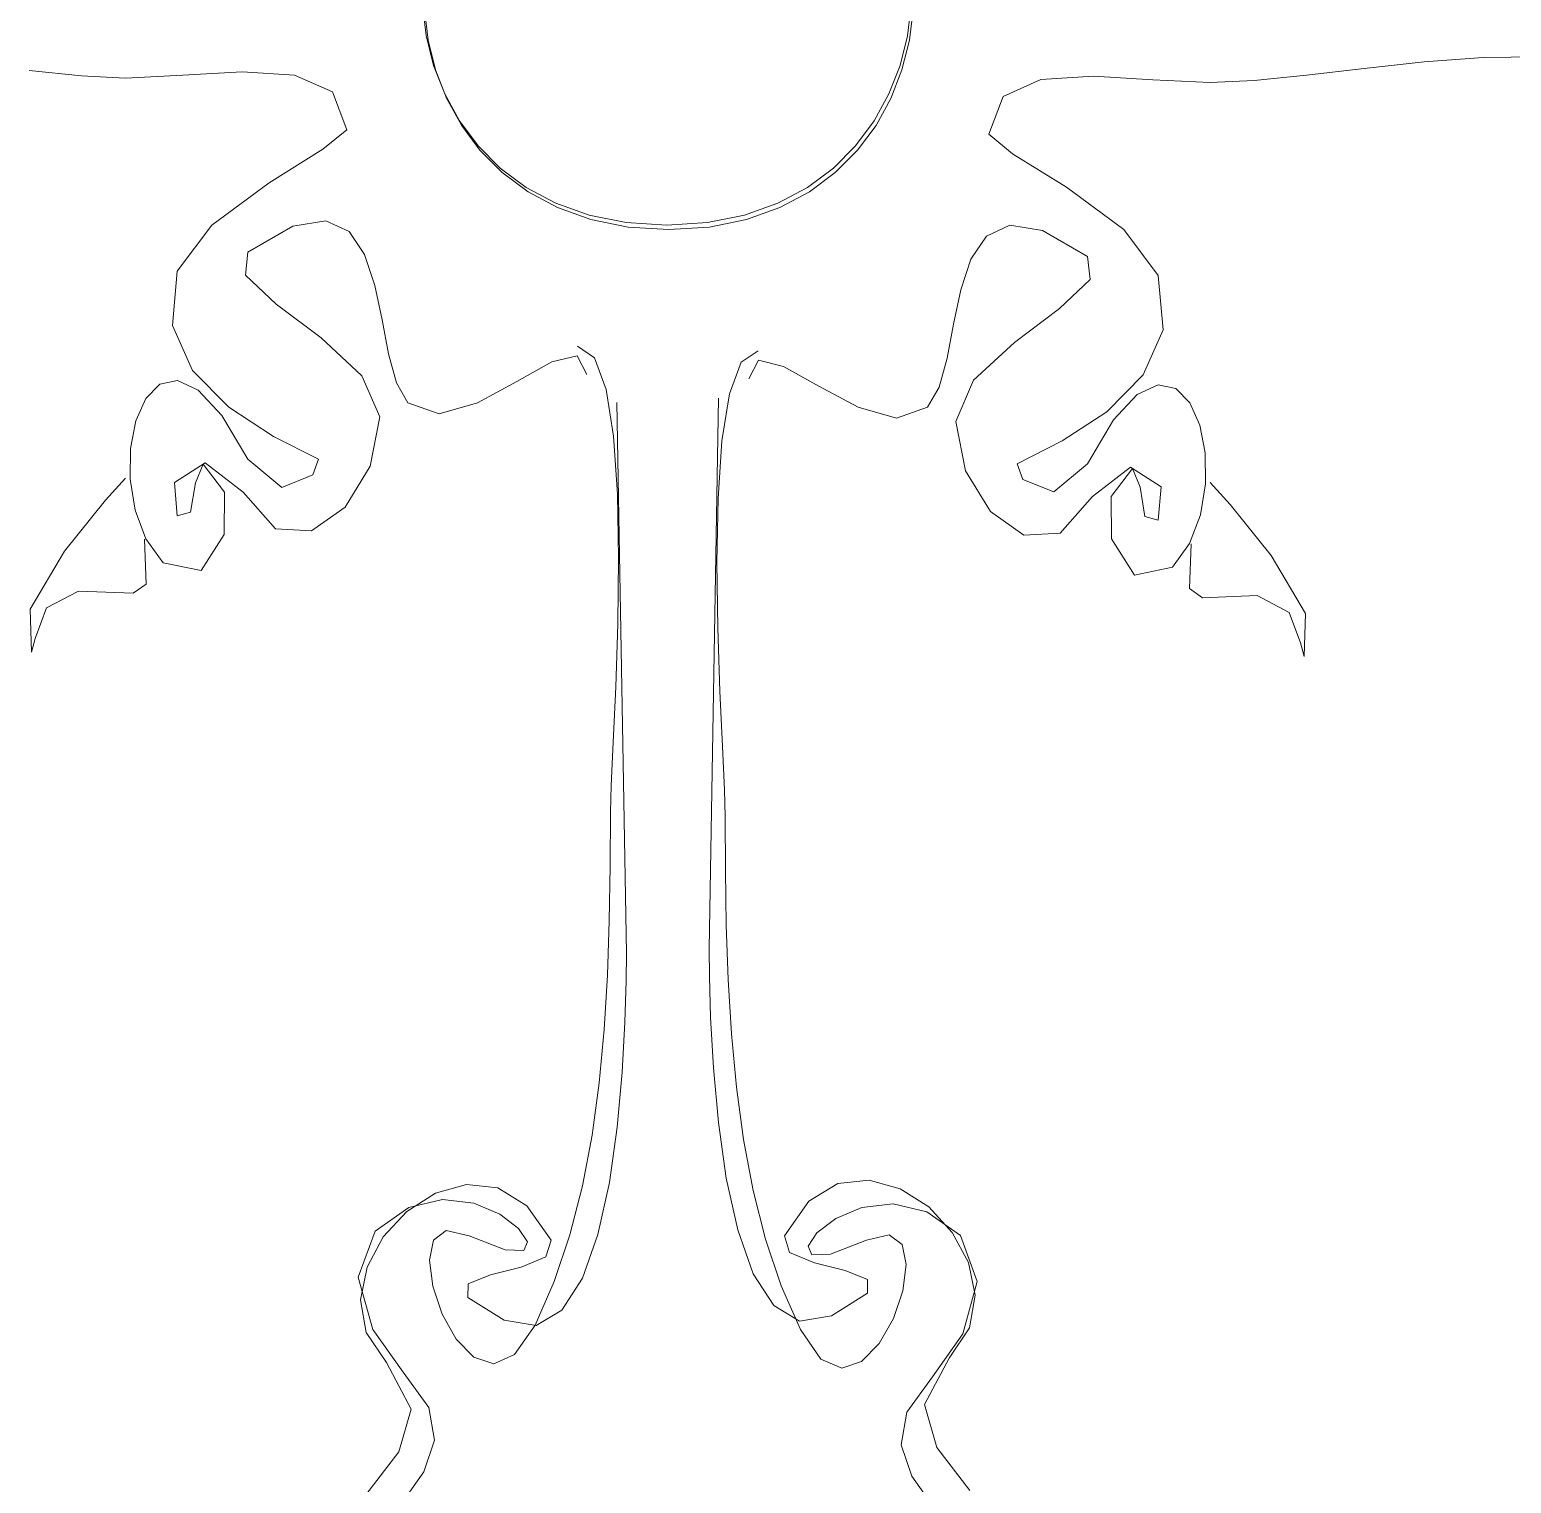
# Model space of a CAD drawing. Header units: centimetres. Extents: x 134057 to 145613, y 5028 to 39996.
# Drawn here: x 141053.73 to 141096.34, y 25192.79 to 25234.61 of the extents above; entities that cross this region are included whole.
import ezdxf

# ---------------------------------------------------------------- set-up
doc = ezdxf.new("R2010")
doc.units = ezdxf.units.CM
doc.layers.add('TEXT', color=3, linetype='Continuous', lineweight=20)

msp = doc.modelspace()

# ---------------------------------------------------------------- linework, layer by layer
at = {"layer": 'TEXT', "color": 2, "linetype": 'Continuous', "lineweight": 13}
for p, q in [((141065.137, 25234.436), (141065.031, 25235.311)), ((141065.137, 25234.436), (141065.031, 25235.311)), ((141065.192, 25234.309), (141065.086, 25235.184)), ((141065.192, 25234.309), (141065.086, 25235.184)), ((141079.082, 25235.31), (141078.976, 25234.434)), ((141079.082, 25235.31), (141078.976, 25234.434)), ((141079.137, 25235.182), (141079.031, 25234.307)), ((141079.137, 25235.182), (141079.031, 25234.307)), ((141065.35, 25233.581), (141065.137, 25234.436)), ((141065.35, 25233.581), (141065.137, 25234.436)), ((141078.976, 25234.434), (141078.763, 25233.579)), ((141078.976, 25234.434), (141078.763, 25233.579)), ((141065.405, 25233.453), (141065.192, 25234.309)), ((141065.405, 25233.453), (141065.192, 25234.309)), ((141079.031, 25234.307), (141078.818, 25233.452)), ((141079.031, 25234.307), (141078.818, 25233.452)), ((141065.669, 25232.759), (141065.35, 25233.581)), ((141065.669, 25232.759), (141065.35, 25233.581)), ((141078.763, 25233.579), (141078.444, 25232.758)), ((141078.763, 25233.579), (141078.444, 25232.758)), ((141092.114, 25233.494), (141090.454, 25233.301)), ((141092.114, 25233.494), (141090.454, 25233.301)), ((141093.838, 25233.679), (141092.114, 25233.494)), ((141093.838, 25233.679), (141092.114, 25233.494)), ((141095.536, 25233.808), (141093.838, 25233.679)), ((141095.536, 25233.808), (141093.838, 25233.679)), ((141097.121, 25233.83), (141095.536, 25233.808)), ((141097.121, 25233.83), (141095.536, 25233.808)), ((141053.715, 25233.428), (141055.223, 25233.276)), ((141053.715, 25233.428), (141055.223, 25233.276)), ((141055.223, 25233.276), (141056.49, 25233.215)), ((141055.223, 25233.276), (141056.49, 25233.215)), ((141056.49, 25233.215), (141058.139, 25233.294)), ((141056.49, 25233.215), (141058.139, 25233.294)), ((141058.139, 25233.294), (141059.84, 25233.392)), ((141058.139, 25233.294), (141059.84, 25233.392)), ((141059.84, 25233.392), (141061.353, 25233.302)), ((141059.84, 25233.392), (141061.353, 25233.302)), ((141061.353, 25233.302), (141062.437, 25232.816)), ((141061.353, 25233.302), (141062.437, 25232.816)), ((141065.724, 25232.632), (141065.405, 25233.453)), ((141065.724, 25232.632), (141065.405, 25233.453)), ((141078.818, 25233.452), (141078.499, 25232.63)), ((141078.818, 25233.452), (141078.499, 25232.63)), ((141082.815, 25233.175), (141081.731, 25232.689)), ((141082.815, 25233.175), (141081.731, 25232.689)), ((141084.328, 25233.265), (141082.815, 25233.175)), ((141084.328, 25233.265), (141082.815, 25233.175)), ((141086.03, 25233.166), (141084.328, 25233.265)), ((141086.03, 25233.166), (141084.328, 25233.265)), ((141087.679, 25233.087), (141086.03, 25233.166)), ((141087.679, 25233.087), (141086.03, 25233.166)), ((141088.946, 25233.149), (141087.679, 25233.087)), ((141088.946, 25233.149), (141087.679, 25233.087)), ((141090.454, 25233.301), (141088.946, 25233.149)), ((141090.454, 25233.301), (141088.946, 25233.149)), ((141062.437, 25232.816), (141062.852, 25231.726)), ((141062.437, 25232.816), (141062.852, 25231.726)), ((141066.095, 25231.984), (141065.669, 25232.759)), ((141066.095, 25231.984), (141065.669, 25232.759)), ((141066.15, 25231.856), (141065.724, 25232.632)), ((141066.15, 25231.856), (141065.724, 25232.632)), ((141078.444, 25232.758), (141078.018, 25231.982)), ((141078.444, 25232.758), (141078.018, 25231.982)), ((141078.499, 25232.63), (141078.073, 25231.855)), ((141078.499, 25232.63), (141078.073, 25231.855)), ((141081.731, 25232.689), (141081.317, 25231.598)), ((141081.731, 25232.689), (141081.317, 25231.598)), ((141066.627, 25231.269), (141066.095, 25231.984)), ((141066.627, 25231.269), (141066.095, 25231.984)), ((141066.682, 25231.141), (141066.15, 25231.856)), ((141066.682, 25231.141), (141066.15, 25231.856)), ((141078.018, 25231.982), (141077.486, 25231.267)), ((141078.018, 25231.982), (141077.486, 25231.267)), ((141078.073, 25231.855), (141077.541, 25231.14)), ((141078.073, 25231.855), (141077.541, 25231.14)), ((141062.852, 25231.726), (141062.167, 25231.167)), ((141062.852, 25231.726), (141062.167, 25231.167)), ((141081.317, 25231.598), (141082.002, 25231.04)), ((141081.317, 25231.598), (141082.002, 25231.04)), ((141062.167, 25231.167), (141060.618, 25230.203)), ((141062.167, 25231.167), (141060.618, 25230.203)), ((141067.266, 25230.627), (141066.627, 25231.269)), ((141067.266, 25230.627), (141066.627, 25231.269)), ((141067.321, 25230.499), (141066.682, 25231.141)), ((141067.321, 25230.499), (141066.682, 25231.141)), ((141077.486, 25231.267), (141076.847, 25230.626)), ((141077.486, 25231.267), (141076.847, 25230.626)), ((141077.541, 25231.14), (141076.902, 25230.498)), ((141077.541, 25231.14), (141076.902, 25230.498)), ((141082.002, 25231.04), (141083.55, 25230.075)), ((141082.002, 25231.04), (141083.55, 25230.075)), ((141068.011, 25230.071), (141067.266, 25230.627)), ((141068.011, 25230.071), (141067.266, 25230.627)), ((141068.066, 25229.944), (141067.321, 25230.499)), ((141068.066, 25229.944), (141067.321, 25230.499)), ((141076.847, 25230.626), (141076.102, 25230.07)), ((141076.847, 25230.626), (141076.102, 25230.07)), ((141076.902, 25230.498), (141076.157, 25229.943)), ((141076.902, 25230.498), (141076.157, 25229.943)), ((141060.618, 25230.203), (141058.969, 25228.985)), ((141060.618, 25230.203), (141058.969, 25228.985)), ((141068.862, 25229.616), (141068.011, 25230.071)), ((141068.862, 25229.616), (141068.011, 25230.071)), ((141076.102, 25230.07), (141075.25, 25229.615)), ((141076.102, 25230.07), (141075.25, 25229.615)), ((141083.55, 25230.075), (141085.2, 25228.857)), ((141083.55, 25230.075), (141085.2, 25228.857)), ((141068.917, 25229.488), (141068.066, 25229.944)), ((141068.917, 25229.488), (141068.066, 25229.944)), ((141076.157, 25229.943), (141075.305, 25229.488)), ((141076.157, 25229.943), (141075.305, 25229.488)), ((141069.82, 25229.274), (141068.862, 25229.616)), ((141069.82, 25229.274), (141068.862, 25229.616)), ((141069.875, 25229.146), (141068.917, 25229.488)), ((141069.875, 25229.146), (141068.917, 25229.488)), ((141070.885, 25229.058), (141069.82, 25229.274)), ((141070.885, 25229.058), (141069.82, 25229.274)), ((141074.292, 25229.273), (141073.228, 25229.058)), ((141074.292, 25229.273), (141073.228, 25229.058)), ((141075.25, 25229.615), (141074.292, 25229.273)), ((141075.25, 25229.615), (141074.292, 25229.273)), ((141075.305, 25229.488), (141074.347, 25229.146)), ((141075.305, 25229.488), (141074.347, 25229.146)), ((141058.969, 25228.985), (141057.979, 25227.665)), ((141058.969, 25228.985), (141057.979, 25227.665)), ((141060.009, 25228.206), (141061.303, 25228.953)), ((141060.009, 25228.206), (141061.303, 25228.953)), ((141061.303, 25228.953), (141062.251, 25229.11)), ((141061.303, 25228.953), (141062.251, 25229.11)), ((141062.251, 25229.11), (141062.917, 25228.798)), ((141062.251, 25229.11), (141062.917, 25228.798)), ((141062.917, 25228.798), (141063.366, 25228.138)), ((141062.917, 25228.798), (141063.366, 25228.138)), ((141070.94, 25228.931), (141069.875, 25229.146)), ((141070.94, 25228.931), (141069.875, 25229.146)), ((141072.055, 25228.983), (141070.885, 25229.058)), ((141072.055, 25228.983), (141070.885, 25229.058)), ((141072.11, 25228.855), (141070.94, 25228.931)), ((141072.11, 25228.855), (141070.94, 25228.931)), ((141072.057, 25228.983), (141072.055, 25228.983)), ((141072.057, 25228.983), (141072.055, 25228.983)), ((141073.228, 25229.058), (141072.057, 25228.983)), ((141073.228, 25229.058), (141072.057, 25228.983)), ((141072.112, 25228.855), (141072.11, 25228.855)), ((141072.112, 25228.855), (141072.11, 25228.855)), ((141073.283, 25228.93), (141072.112, 25228.855)), ((141073.283, 25228.93), (141072.112, 25228.855)), ((141074.347, 25229.146), (141073.283, 25228.93)), ((141074.347, 25229.146), (141073.283, 25228.93)), ((141081.917, 25228.983), (141081.251, 25228.67)), ((141081.917, 25228.983), (141081.251, 25228.67)), ((141082.865, 25228.826), (141081.917, 25228.983)), ((141082.865, 25228.826), (141081.917, 25228.983)), ((141084.159, 25228.079), (141082.865, 25228.826)), ((141084.159, 25228.079), (141082.865, 25228.826)), ((141085.2, 25228.857), (141086.19, 25227.537)), ((141085.2, 25228.857), (141086.19, 25227.537)), ((141081.251, 25228.67), (141080.803, 25228.01)), ((141081.251, 25228.67), (141080.803, 25228.01)), ((141059.936, 25227.545), (141060.009, 25228.206)), ((141059.936, 25227.545), (141060.009, 25228.206)), ((141063.366, 25228.138), (141063.662, 25227.252)), ((141063.366, 25228.138), (141063.662, 25227.252)), ((141080.803, 25228.01), (141080.507, 25227.124)), ((141080.803, 25228.01), (141080.507, 25227.124)), ((141084.233, 25227.417), (141084.159, 25228.079)), ((141084.233, 25227.417), (141084.159, 25228.079)), ((141057.979, 25227.665), (141057.842, 25226.101)), ((141057.979, 25227.665), (141057.842, 25226.101)), ((141060.817, 25226.714), (141059.936, 25227.545)), ((141060.817, 25226.714), (141059.936, 25227.545)), ((141086.19, 25227.537), (141086.326, 25225.973)), ((141086.19, 25227.537), (141086.326, 25225.973)), ((141063.662, 25227.252), (141063.87, 25226.261)), ((141063.662, 25227.252), (141063.87, 25226.261)), ((141080.507, 25227.124), (141080.299, 25226.133)), ((141080.507, 25227.124), (141080.299, 25226.133)), ((141083.351, 25226.586), (141084.233, 25227.417)), ((141083.351, 25226.586), (141084.233, 25227.417)), ((141062.114, 25225.74), (141060.817, 25226.714)), ((141062.114, 25225.74), (141060.817, 25226.714)), ((141063.87, 25226.261), (141064.054, 25225.287)), ((141063.87, 25226.261), (141064.054, 25225.287)), ((141082.054, 25225.613), (141083.351, 25226.586)), ((141082.054, 25225.613), (141083.351, 25226.586)), ((141057.842, 25226.101), (141058.414, 25224.804)), ((141057.842, 25226.101), (141058.414, 25224.804)), ((141080.299, 25226.133), (141080.114, 25225.159)), ((141080.299, 25226.133), (141080.114, 25225.159)), ((141086.326, 25225.973), (141085.754, 25224.676)), ((141086.326, 25225.973), (141085.754, 25224.676)), ((141063.288, 25224.65), (141062.114, 25225.74)), ((141063.288, 25224.65), (141062.114, 25225.74)), ((141069.972, 25225.167), (141069.485, 25225.499)), ((141069.972, 25225.167), (141069.485, 25225.499)), ((141080.88, 25224.522), (141082.054, 25225.613)), ((141080.88, 25224.522), (141082.054, 25225.613)), ((141064.054, 25225.287), (141064.28, 25224.451)), ((141064.054, 25225.287), (141064.28, 25224.451)), ((141067.742, 25224.484), (141068.753, 25225.048)), ((141067.742, 25224.484), (141068.753, 25225.048)), ((141068.753, 25225.048), (141069.478, 25225.228)), ((141068.753, 25225.048), (141069.478, 25225.228)), ((141069.478, 25225.228), (141069.756, 25224.687)), ((141069.478, 25225.228), (141069.756, 25224.687)), ((141070.311, 25224.261), (141069.972, 25225.167)), ((141070.311, 25224.261), (141069.972, 25225.167)), ((141073.857, 25224.134), (141074.197, 25225.04)), ((141073.857, 25224.134), (141074.197, 25225.04)), ((141074.197, 25225.04), (141074.684, 25225.371)), ((141074.197, 25225.04), (141074.684, 25225.371)), ((141074.691, 25225.101), (141074.413, 25224.559)), ((141074.691, 25225.101), (141074.413, 25224.559)), ((141075.416, 25224.92), (141074.691, 25225.101)), ((141075.416, 25224.92), (141074.691, 25225.101)), ((141080.114, 25225.159), (141079.888, 25224.323)), ((141080.114, 25225.159), (141079.888, 25224.323)), ((141058.414, 25224.804), (141059.46, 25223.747)), ((141058.414, 25224.804), (141059.46, 25223.747)), ((141063.799, 25223.468), (141063.288, 25224.65)), ((141063.799, 25223.468), (141063.288, 25224.65)), ((141076.427, 25224.356), (141075.416, 25224.92)), ((141076.427, 25224.356), (141075.416, 25224.92)), ((141085.754, 25224.676), (141084.708, 25223.619)), ((141085.754, 25224.676), (141084.708, 25223.619)), ((141057.474, 25224.413), (141057.071, 25224.002)), ((141057.474, 25224.413), (141057.071, 25224.002)), ((141057.983, 25224.518), (141057.474, 25224.413)), ((141057.983, 25224.518), (141057.474, 25224.413)), ((141058.583, 25224.242), (141057.983, 25224.518)), ((141058.583, 25224.242), (141057.983, 25224.518)), ((141059.263, 25223.511), (141058.583, 25224.242)), ((141059.263, 25223.511), (141058.583, 25224.242)), ((141064.28, 25224.451), (141064.612, 25223.874)), ((141064.28, 25224.451), (141064.612, 25223.874)), ((141066.607, 25223.874), (141067.742, 25224.484)), ((141066.607, 25223.874), (141067.742, 25224.484)), ((141070.525, 25222.911), (141070.311, 25224.261)), ((141070.525, 25222.911), (141070.311, 25224.261)), ((141073.643, 25222.784), (141073.857, 25224.134)), ((141073.643, 25222.784), (141073.857, 25224.134)), ((141077.561, 25223.747), (141076.427, 25224.356)), ((141077.561, 25223.747), (141076.427, 25224.356)), ((141079.888, 25224.323), (141079.557, 25223.747)), ((141079.888, 25224.323), (141079.557, 25223.747)), ((141080.369, 25223.341), (141080.88, 25224.522)), ((141080.369, 25223.341), (141080.88, 25224.522)), ((141084.906, 25223.384), (141085.585, 25224.115)), ((141084.906, 25223.384), (141085.585, 25224.115)), ((141085.585, 25224.115), (141086.186, 25224.391)), ((141085.585, 25224.115), (141086.186, 25224.391)), ((141086.186, 25224.391), (141086.694, 25224.286)), ((141086.186, 25224.391), (141086.694, 25224.286)), ((141086.694, 25224.286), (141087.097, 25223.875)), ((141086.694, 25224.286), (141087.097, 25223.875)), ((141057.071, 25224.002), (141056.785, 25223.359)), ((141057.071, 25224.002), (141056.785, 25223.359)), ((141059.46, 25223.747), (141060.747, 25222.904)), ((141059.46, 25223.747), (141060.747, 25222.904)), ((141064.612, 25223.874), (141065.51, 25223.559)), ((141064.612, 25223.874), (141065.51, 25223.559)), ((141065.51, 25223.559), (141066.607, 25223.874)), ((141065.51, 25223.559), (141066.607, 25223.874)), ((141070.623, 25223.882), (141070.893, 25208.045)), ((141070.623, 25223.882), (141070.893, 25208.045)), ((141073.546, 25224.01), (141073.275, 25208.172)), ((141073.546, 25224.01), (141073.275, 25208.172)), ((141078.659, 25223.431), (141077.561, 25223.747)), ((141078.659, 25223.431), (141077.561, 25223.747)), ((141079.557, 25223.747), (141078.659, 25223.431)), ((141079.557, 25223.747), (141078.659, 25223.431)), ((141087.097, 25223.875), (141087.383, 25223.232)), ((141087.097, 25223.875), (141087.383, 25223.232)), ((141056.785, 25223.359), (141056.63, 25222.559)), ((141056.785, 25223.359), (141056.63, 25222.559)), ((141060.009, 25222.25), (141059.263, 25223.511)), ((141060.009, 25222.25), (141059.263, 25223.511)), ((141063.521, 25222.048), (141063.799, 25223.468)), ((141063.521, 25222.048), (141063.799, 25223.468)), ((141080.647, 25221.92), (141080.369, 25223.341)), ((141080.647, 25221.92), (141080.369, 25223.341)), ((141084.708, 25223.619), (141083.422, 25222.777)), ((141084.708, 25223.619), (141083.422, 25222.777)), ((141084.159, 25222.123), (141084.906, 25223.384)), ((141084.159, 25222.123), (141084.906, 25223.384)), ((141060.747, 25222.904), (141062.04, 25222.25)), ((141060.747, 25222.904), (141062.04, 25222.25)), ((141070.637, 25221.249), (141070.525, 25222.911)), ((141070.637, 25221.249), (141070.525, 25222.911)), ((141087.383, 25223.232), (141087.538, 25222.432)), ((141087.383, 25223.232), (141087.538, 25222.432)), ((141056.63, 25222.559), (141056.619, 25221.676)), ((141056.63, 25222.559), (141056.619, 25221.676)), ((141073.531, 25221.122), (141073.643, 25222.784)), ((141073.531, 25221.122), (141073.643, 25222.784)), ((141083.422, 25222.777), (141082.129, 25222.123)), ((141083.422, 25222.777), (141082.129, 25222.123)), ((141087.538, 25222.432), (141087.55, 25221.548)), ((141087.538, 25222.432), (141087.55, 25221.548)), ((141057.898, 25221.583), (141058.781, 25222.15)), ((141057.898, 25221.583), (141058.781, 25222.15)), ((141058.721, 25222.11), (141058.503, 25221.573)), ((141058.721, 25222.11), (141058.503, 25221.573)), ((141059.332, 25221.303), (141058.721, 25222.11)), ((141059.332, 25221.303), (141058.721, 25222.11)), ((141058.781, 25222.15), (141059.874, 25221.303)), ((141058.781, 25222.15), (141059.874, 25221.303)), ((141060.987, 25221.438), (141060.009, 25222.25)), ((141060.987, 25221.438), (141060.009, 25222.25)), ((141062.04, 25222.25), (141061.874, 25221.799)), ((141062.04, 25222.25), (141061.874, 25221.799)), ((141062.807, 25220.874), (141063.521, 25222.048)), ((141062.807, 25220.874), (141063.521, 25222.048)), ((141082.129, 25222.123), (141082.294, 25221.671)), ((141082.129, 25222.123), (141082.294, 25221.671)), ((141083.182, 25221.31), (141084.159, 25222.123)), ((141083.182, 25221.31), (141084.159, 25222.123)), ((141085.388, 25222.022), (141084.295, 25221.175)), ((141085.388, 25222.022), (141084.295, 25221.175)), ((141084.836, 25221.175), (141085.447, 25221.983)), ((141084.836, 25221.175), (141085.447, 25221.983)), ((141086.27, 25221.456), (141085.388, 25222.022)), ((141086.27, 25221.456), (141085.388, 25222.022)), ((141085.447, 25221.983), (141085.665, 25221.446)), ((141085.447, 25221.983), (141085.665, 25221.446)), ((141056.49, 25221.709), (141055.914, 25221.078)), ((141056.49, 25221.709), (141055.914, 25221.078)), ((141056.619, 25221.676), (141056.763, 25220.784)), ((141056.619, 25221.676), (141056.763, 25220.784)), ((141057.979, 25220.626), (141057.898, 25221.583)), ((141057.979, 25220.626), (141057.898, 25221.583)), ((141058.503, 25221.573), (141058.362, 25220.731)), ((141058.503, 25221.573), (141058.362, 25220.731)), ((141061.874, 25221.799), (141060.987, 25221.438)), ((141061.874, 25221.799), (141060.987, 25221.438)), ((141081.361, 25220.746), (141080.647, 25221.92)), ((141081.361, 25220.746), (141080.647, 25221.92)), ((141082.294, 25221.671), (141083.182, 25221.31)), ((141082.294, 25221.671), (141083.182, 25221.31)), ((141087.55, 25221.548), (141087.405, 25220.656)), ((141087.55, 25221.548), (141087.405, 25220.656)), ((141087.679, 25221.581), (141088.254, 25220.951)), ((141087.679, 25221.581), (141088.254, 25220.951)), ((141059.327, 25220.084), (141059.332, 25221.303)), ((141059.327, 25220.084), (141059.332, 25221.303)), ((141059.874, 25221.303), (141060.802, 25220.254)), ((141059.874, 25221.303), (141060.802, 25220.254)), ((141070.669, 25219.407), (141070.637, 25221.249)), ((141070.669, 25219.407), (141070.637, 25221.249)), ((141073.499, 25219.28), (141073.531, 25221.122)), ((141073.499, 25219.28), (141073.531, 25221.122)), ((141084.295, 25221.175), (141083.367, 25220.127)), ((141084.295, 25221.175), (141083.367, 25220.127)), ((141084.841, 25219.957), (141084.836, 25221.175)), ((141084.841, 25219.957), (141084.836, 25221.175)), ((141085.665, 25221.446), (141085.807, 25220.604)), ((141085.665, 25221.446), (141085.807, 25220.604)), ((141086.19, 25220.498), (141086.27, 25221.456)), ((141086.19, 25220.498), (141086.27, 25221.456)), ((141055.914, 25221.078), (141054.73, 25219.61)), ((141055.914, 25221.078), (141054.73, 25219.61)), ((141056.763, 25220.784), (141057.077, 25219.958)), ((141056.763, 25220.784), (141057.077, 25219.958)), ((141058.362, 25220.731), (141057.979, 25220.626)), ((141058.362, 25220.731), (141057.979, 25220.626)), ((141061.84, 25220.194), (141062.807, 25220.874)), ((141061.84, 25220.194), (141062.807, 25220.874)), ((141082.328, 25220.066), (141081.361, 25220.746)), ((141082.328, 25220.066), (141081.361, 25220.746)), ((141088.254, 25220.951), (141089.439, 25219.483)), ((141088.254, 25220.951), (141089.439, 25219.483)), ((141085.807, 25220.604), (141086.19, 25220.498)), ((141085.807, 25220.604), (141086.19, 25220.498)), ((141087.405, 25220.656), (141087.091, 25219.83)), ((141087.405, 25220.656), (141087.091, 25219.83)), ((141057.081, 25218.66), (141057.031, 25219.949)), ((141057.081, 25218.66), (141057.031, 25219.949)), ((141057.077, 25219.958), (141057.573, 25219.272)), ((141057.077, 25219.958), (141057.573, 25219.272)), ((141058.661, 25219.046), (141059.327, 25220.084)), ((141058.661, 25219.046), (141059.327, 25220.084)), ((141060.802, 25220.254), (141061.84, 25220.194)), ((141060.802, 25220.254), (141061.84, 25220.194)), ((141083.367, 25220.127), (141082.328, 25220.066)), ((141083.367, 25220.127), (141082.328, 25220.066)), ((141085.508, 25218.919), (141084.841, 25219.957)), ((141085.508, 25218.919), (141084.841, 25219.957)), ((141054.73, 25219.61), (141053.748, 25217.939)), ((141054.73, 25219.61), (141053.748, 25217.939)), ((141087.091, 25219.83), (141086.596, 25219.145)), ((141087.091, 25219.83), (141086.596, 25219.145)), ((141087.087, 25218.533), (141087.137, 25219.821)), ((141087.087, 25218.533), (141087.137, 25219.821)), ((141089.439, 25219.483), (141090.42, 25217.812)), ((141089.439, 25219.483), (141090.42, 25217.812)), ((141057.573, 25219.272), (141058.661, 25219.046)), ((141057.573, 25219.272), (141058.661, 25219.046)), ((141070.645, 25217.517), (141070.669, 25219.407)), ((141070.645, 25217.517), (141070.669, 25219.407)), ((141073.524, 25217.389), (141073.499, 25219.28)), ((141073.524, 25217.389), (141073.499, 25219.28)), ((141086.596, 25219.145), (141085.508, 25218.919)), ((141086.596, 25219.145), (141085.508, 25218.919)), ((141056.71, 25218.395), (141057.081, 25218.66)), ((141056.71, 25218.395), (141057.081, 25218.66)), ((141054.214, 25217.973), (141055.136, 25218.46)), ((141054.214, 25217.973), (141055.136, 25218.46)), ((141055.136, 25218.46), (141056.71, 25218.395)), ((141055.136, 25218.46), (141056.71, 25218.395)), ((141087.458, 25218.267), (141087.087, 25218.533)), ((141087.458, 25218.267), (141087.087, 25218.533)), ((141089.032, 25218.332), (141087.458, 25218.267)), ((141089.032, 25218.332), (141087.458, 25218.267)), ((141089.955, 25217.846), (141089.032, 25218.332)), ((141089.955, 25217.846), (141089.032, 25218.332)), ((141053.748, 25217.939), (141053.782, 25216.7)), ((141053.748, 25217.939), (141053.782, 25216.7)), ((141053.893, 25217.096), (141054.214, 25217.973)), ((141053.893, 25217.096), (141054.214, 25217.973)), ((141090.276, 25216.969), (141089.955, 25217.846)), ((141090.276, 25216.969), (141089.955, 25217.846)), ((141090.42, 25217.812), (141090.386, 25216.573)), ((141090.42, 25217.812), (141090.386, 25216.573)), ((141070.586, 25215.709), (141070.645, 25217.517)), ((141070.586, 25215.709), (141070.645, 25217.517)), ((141073.583, 25215.581), (141073.524, 25217.389)), ((141073.583, 25215.581), (141073.524, 25217.389)), ((141053.782, 25216.7), (141053.893, 25217.096)), ((141053.782, 25216.7), (141053.893, 25217.096)), ((141090.386, 25216.573), (141090.276, 25216.969)), ((141090.386, 25216.573), (141090.276, 25216.969)), ((141070.516, 25214.115), (141070.586, 25215.709)), ((141070.516, 25214.115), (141070.586, 25215.709)), ((141073.653, 25213.988), (141073.583, 25215.581)), ((141073.653, 25213.988), (141073.583, 25215.581)), ((141070.457, 25212.868), (141070.516, 25214.115)), ((141070.457, 25212.868), (141070.516, 25214.115)), ((141073.711, 25212.74), (141073.653, 25213.988)), ((141073.711, 25212.74), (141073.653, 25213.988)), ((141070.432, 25212.098), (141070.457, 25212.868)), ((141070.432, 25212.098), (141070.457, 25212.868)), ((141073.736, 25211.97), (141073.711, 25212.74)), ((141073.736, 25211.97), (141073.711, 25212.74)), ((141070.427, 25210.544), (141070.432, 25212.098)), ((141070.427, 25210.544), (141070.432, 25212.098)), ((141073.742, 25210.417), (141073.736, 25211.97)), ((141073.742, 25210.417), (141073.736, 25211.97)), ((141070.402, 25208.978), (141070.427, 25210.544)), ((141070.402, 25208.978), (141070.427, 25210.544)), ((141073.766, 25208.85), (141073.742, 25210.417)), ((141073.766, 25208.85), (141073.742, 25210.417)), ((141070.348, 25207.41), (141070.402, 25208.978)), ((141070.348, 25207.41), (141070.402, 25208.978)), ((141073.82, 25207.282), (141073.766, 25208.85)), ((141073.82, 25207.282), (141073.766, 25208.85)), ((141070.893, 25208.045), (141070.886, 25207.244)), ((141070.893, 25208.045), (141070.886, 25207.244)), ((141073.275, 25208.172), (141073.282, 25207.372)), ((141073.275, 25208.172), (141073.282, 25207.372)), ((141070.255, 25205.851), (141070.348, 25207.41)), ((141070.255, 25205.851), (141070.348, 25207.41)), ((141070.886, 25207.244), (141070.852, 25206.063)), ((141070.886, 25207.244), (141070.852, 25206.063)), ((141073.282, 25207.372), (141073.316, 25206.19)), ((141073.282, 25207.372), (141073.316, 25206.19)), ((141073.914, 25205.724), (141073.82, 25207.282)), ((141073.914, 25205.724), (141073.82, 25207.282)), ((141070.111, 25204.314), (141070.255, 25205.851)), ((141070.111, 25204.314), (141070.255, 25205.851)), ((141070.852, 25206.063), (141070.773, 25204.621)), ((141070.852, 25206.063), (141070.773, 25204.621)), ((141073.316, 25206.19), (141073.396, 25204.749)), ((141073.316, 25206.19), (141073.396, 25204.749)), ((141074.058, 25204.187), (141073.914, 25205.724)), ((141074.058, 25204.187), (141073.914, 25205.724)), ((141070.773, 25204.621), (141070.629, 25203.041)), ((141070.773, 25204.621), (141070.629, 25203.041)), ((141073.396, 25204.749), (141073.539, 25203.169)), ((141073.396, 25204.749), (141073.539, 25203.169)), ((141069.906, 25202.809), (141070.111, 25204.314)), ((141069.906, 25202.809), (141070.111, 25204.314)), ((141074.262, 25202.682), (141074.058, 25204.187)), ((141074.262, 25202.682), (141074.058, 25204.187)), ((141069.63, 25201.348), (141069.906, 25202.809)), ((141069.63, 25201.348), (141069.906, 25202.809)), ((141070.629, 25203.041), (141070.403, 25201.445)), ((141070.629, 25203.041), (141070.403, 25201.445)), ((141073.539, 25203.169), (141073.766, 25201.573)), ((141073.539, 25203.169), (141073.766, 25201.573)), ((141074.539, 25201.221), (141074.262, 25202.682)), ((141074.539, 25201.221), (141074.262, 25202.682)), ((141073.766, 25201.573), (141074.094, 25200.082)), ((141073.766, 25201.573), (141074.094, 25200.082)), ((141076.973, 25201.42), (141077.871, 25201.517)), ((141076.973, 25201.42), (141077.871, 25201.517)), ((141077.871, 25201.517), (141078.766, 25201.268)), ((141077.871, 25201.517), (141078.766, 25201.268)), ((141065.403, 25201.141), (141064.582, 25200.616)), ((141065.403, 25201.141), (141064.582, 25200.616)), ((141066.297, 25201.389), (141065.403, 25201.141)), ((141066.297, 25201.389), (141065.403, 25201.141)), ((141067.195, 25201.292), (141066.297, 25201.389)), ((141067.195, 25201.292), (141066.297, 25201.389)), ((141068.028, 25200.781), (141067.195, 25201.292)), ((141068.028, 25200.781), (141067.195, 25201.292)), ((141069.271, 25199.943), (141069.63, 25201.348)), ((141069.271, 25199.943), (141069.63, 25201.348)), ((141070.403, 25201.445), (141070.075, 25199.955)), ((141070.403, 25201.445), (141070.075, 25199.955)), ((141074.897, 25199.815), (141074.539, 25201.221)), ((141074.897, 25199.815), (141074.539, 25201.221)), ((141076.14, 25200.909), (141076.973, 25201.42)), ((141076.14, 25200.909), (141076.973, 25201.42)), ((141078.766, 25201.268), (141079.587, 25200.744)), ((141078.766, 25201.268), (141079.587, 25200.744)), ((141063.664, 25200.05), (141064.635, 25200.732)), ((141063.664, 25200.05), (141064.635, 25200.732)), ((141064.635, 25200.732), (141065.605, 25200.961)), ((141064.635, 25200.732), (141065.605, 25200.961)), ((141065.605, 25200.961), (141066.502, 25200.857)), ((141065.605, 25200.961), (141066.502, 25200.857)), ((141066.502, 25200.857), (141067.255, 25200.54)), ((141066.502, 25200.857), (141067.255, 25200.54)), ((141068.728, 25199.787), (141068.028, 25200.781)), ((141068.728, 25199.787), (141068.028, 25200.781)), ((141075.441, 25199.915), (141076.14, 25200.909)), ((141075.441, 25199.915), (141076.14, 25200.909)), ((141077.667, 25200.73), (141076.913, 25200.412)), ((141077.667, 25200.73), (141076.913, 25200.412)), ((141078.564, 25200.834), (141077.667, 25200.73)), ((141078.564, 25200.834), (141077.667, 25200.73)), ((141079.534, 25200.604), (141078.564, 25200.834)), ((141079.534, 25200.604), (141078.564, 25200.834)), ((141079.587, 25200.744), (141080.265, 25200.012)), ((141079.587, 25200.744), (141080.265, 25200.012)), ((141064.582, 25200.616), (141063.903, 25199.885)), ((141064.582, 25200.616), (141063.903, 25199.885)), ((141067.255, 25200.54), (141067.794, 25200.127)), ((141067.255, 25200.54), (141067.794, 25200.127)), ((141076.913, 25200.412), (141076.375, 25200)), ((141076.913, 25200.412), (141076.375, 25200)), ((141080.504, 25199.923), (141079.534, 25200.604)), ((141080.504, 25199.923), (141079.534, 25200.604)), ((141063.183, 25198.726), (141063.664, 25200.05)), ((141063.183, 25198.726), (141063.664, 25200.05)), ((141063.903, 25199.885), (141063.435, 25199.015)), ((141063.903, 25199.885), (141063.435, 25199.015)), ((141065.715, 25200.066), (141065.347, 25199.79)), ((141065.715, 25200.066), (141065.347, 25199.79)), ((141066.371, 25199.915), (141065.715, 25200.066)), ((141066.371, 25199.915), (141065.715, 25200.066)), ((141067.406, 25199.514), (141066.371, 25199.915)), ((141067.406, 25199.514), (141066.371, 25199.915)), ((141067.794, 25200.127), (141068.046, 25199.739)), ((141067.794, 25200.127), (141068.046, 25199.739)), ((141068.821, 25198.604), (141069.271, 25199.943)), ((141068.821, 25198.604), (141069.271, 25199.943)), ((141070.075, 25199.955), (141069.627, 25198.692)), ((141070.075, 25199.955), (141069.627, 25198.692)), ((141074.094, 25200.082), (141074.542, 25198.82)), ((141074.094, 25200.082), (141074.542, 25198.82)), ((141075.348, 25198.476), (141074.897, 25199.815)), ((141075.348, 25198.476), (141074.897, 25199.815)), ((141075.588, 25199.434), (141075.441, 25199.915)), ((141075.588, 25199.434), (141075.441, 25199.915)), ((141076.375, 25200), (141076.123, 25199.612)), ((141076.375, 25200), (141076.123, 25199.612)), ((141077.797, 25199.787), (141078.453, 25199.938)), ((141077.797, 25199.787), (141078.453, 25199.938)), ((141078.453, 25199.938), (141078.822, 25199.663)), ((141078.453, 25199.938), (141078.822, 25199.663)), ((141080.265, 25200.012), (141080.733, 25199.142)), ((141080.265, 25200.012), (141080.733, 25199.142)), ((141080.986, 25198.599), (141080.504, 25199.923)), ((141080.986, 25198.599), (141080.504, 25199.923)), ((141065.347, 25199.79), (141065.229, 25199.214)), ((141065.347, 25199.79), (141065.229, 25199.214)), ((141067.94, 25199.495), (141067.406, 25199.514)), ((141067.94, 25199.495), (141067.406, 25199.514)), ((141068.046, 25199.739), (141067.94, 25199.495)), ((141068.046, 25199.739), (141067.94, 25199.495)), ((141068.58, 25199.307), (141068.728, 25199.787)), ((141068.58, 25199.307), (141068.728, 25199.787)), ((141076.303, 25199.138), (141075.588, 25199.434)), ((141076.303, 25199.138), (141075.588, 25199.434)), ((141076.123, 25199.612), (141076.228, 25199.368)), ((141076.123, 25199.612), (141076.228, 25199.368)), ((141076.228, 25199.368), (141076.762, 25199.386)), ((141076.228, 25199.368), (141076.762, 25199.386)), ((141076.762, 25199.386), (141077.797, 25199.787)), ((141076.762, 25199.386), (141077.797, 25199.787)), ((141078.822, 25199.663), (141078.94, 25199.087)), ((141078.822, 25199.663), (141078.94, 25199.087)), ((141063.435, 25199.015), (141063.248, 25198.076)), ((141063.435, 25199.015), (141063.248, 25198.076)), ((141065.229, 25199.214), (141065.323, 25198.464)), ((141065.229, 25199.214), (141065.323, 25198.464)), ((141066.985, 25198.789), (141067.865, 25199.01)), ((141066.985, 25198.789), (141067.865, 25199.01)), ((141067.865, 25199.01), (141068.58, 25199.307)), ((141067.865, 25199.01), (141068.58, 25199.307)), ((141077.184, 25198.916), (141076.303, 25199.138)), ((141077.184, 25198.916), (141076.303, 25199.138)), ((141078.94, 25199.087), (141078.845, 25198.336)), ((141078.94, 25199.087), (141078.845, 25198.336)), ((141080.733, 25199.142), (141080.921, 25198.204)), ((141080.733, 25199.142), (141080.921, 25198.204)), ((141063.604, 25197.222), (141063.183, 25198.726)), ((141063.604, 25197.222), (141063.183, 25198.726)), ((141066.341, 25198.534), (141066.985, 25198.789)), ((141066.341, 25198.534), (141066.985, 25198.789)), ((141068.267, 25197.343), (141068.821, 25198.604)), ((141068.267, 25197.343), (141068.821, 25198.604)), ((141069.627, 25198.692), (141069.039, 25197.778)), ((141069.627, 25198.692), (141069.039, 25197.778)), ((141074.542, 25198.82), (141075.129, 25197.906)), ((141074.542, 25198.82), (141075.129, 25197.906)), ((141077.827, 25198.661), (141077.184, 25198.916)), ((141077.827, 25198.661), (141077.184, 25198.916)), ((141077.832, 25198.263), (141077.827, 25198.661)), ((141077.832, 25198.263), (141077.827, 25198.661)), ((141080.565, 25197.095), (141080.986, 25198.599)), ((141080.565, 25197.095), (141080.986, 25198.599)), ((141065.323, 25198.464), (141065.593, 25197.664)), ((141065.323, 25198.464), (141065.593, 25197.664)), ((141066.337, 25198.136), (141066.341, 25198.534)), ((141066.337, 25198.136), (141066.341, 25198.534)), ((141067.374, 25197.486), (141066.337, 25198.136)), ((141067.374, 25197.486), (141066.337, 25198.136)), ((141075.902, 25197.215), (141075.348, 25198.476)), ((141075.902, 25197.215), (141075.348, 25198.476)), ((141076.795, 25197.613), (141077.832, 25198.263)), ((141076.795, 25197.613), (141077.832, 25198.263)), ((141078.845, 25198.336), (141078.575, 25197.537)), ((141078.845, 25198.336), (141078.575, 25197.537)), ((141080.921, 25198.204), (141080.759, 25197.265)), ((141080.921, 25198.204), (141080.759, 25197.265)), ((141063.248, 25198.076), (141063.41, 25197.137)), ((141063.248, 25198.076), (141063.41, 25197.137)), ((141069.039, 25197.778), (141068.295, 25197.336)), ((141069.039, 25197.778), (141068.295, 25197.336)), ((141075.129, 25197.906), (141075.874, 25197.463)), ((141075.129, 25197.906), (141075.874, 25197.463)), ((141065.593, 25197.664), (141066.001, 25196.942)), ((141065.593, 25197.664), (141066.001, 25196.942)), ((141068.295, 25197.336), (141067.374, 25197.486)), ((141068.295, 25197.336), (141067.374, 25197.486)), ((141067.68, 25196.497), (141068.267, 25197.343)), ((141067.68, 25196.497), (141068.267, 25197.343)), ((141075.874, 25197.463), (141076.795, 25197.613)), ((141075.874, 25197.463), (141076.795, 25197.613)), ((141078.575, 25197.537), (141078.167, 25196.815)), ((141078.575, 25197.537), (141078.167, 25196.815)), ((141080.759, 25197.265), (141080.179, 25196.395)), ((141080.759, 25197.265), (141080.179, 25196.395)), ((141063.41, 25197.137), (141063.99, 25196.268)), ((141063.41, 25197.137), (141063.99, 25196.268)), ((141064.476, 25195.989), (141063.604, 25197.222)), ((141064.476, 25195.989), (141063.604, 25197.222)), ((141066.001, 25196.942), (141066.51, 25196.423)), ((141066.001, 25196.942), (141066.51, 25196.423)), ((141076.489, 25196.37), (141075.902, 25197.215)), ((141076.489, 25196.37), (141075.902, 25197.215)), ((141079.692, 25195.862), (141080.565, 25197.095)), ((141079.692, 25195.862), (141080.565, 25197.095)), ((141066.51, 25196.423), (141067.082, 25196.233)), ((141066.51, 25196.423), (141067.082, 25196.233)), ((141067.082, 25196.233), (141067.68, 25196.497)), ((141067.082, 25196.233), (141067.68, 25196.497)), ((141078.167, 25196.815), (141077.659, 25196.295)), ((141078.167, 25196.815), (141077.659, 25196.295)), ((141063.99, 25196.268), (141064.707, 25194.931)), ((141063.99, 25196.268), (141064.707, 25194.931)), ((141065.213, 25194.974), (141064.476, 25195.989)), ((141065.213, 25194.974), (141064.476, 25195.989)), ((141077.087, 25196.105), (141076.489, 25196.37)), ((141077.087, 25196.105), (141076.489, 25196.37)), ((141077.659, 25196.295), (141077.087, 25196.105)), ((141077.659, 25196.295), (141077.087, 25196.105)), ((141080.179, 25196.395), (141079.462, 25195.058)), ((141080.179, 25196.395), (141079.462, 25195.058)), ((141078.955, 25194.846), (141079.692, 25195.862)), ((141078.955, 25194.846), (141079.692, 25195.862)), ((141064.707, 25194.931), (141064.345, 25193.696)), ((141064.707, 25194.931), (141064.345, 25193.696)), ((141065.371, 25194.033), (141065.213, 25194.974)), ((141065.371, 25194.033), (141065.213, 25194.974)), ((141078.798, 25193.905), (141078.955, 25194.846)), ((141078.798, 25193.905), (141078.955, 25194.846)), ((141079.462, 25195.058), (141079.823, 25193.823)), ((141079.462, 25195.058), (141079.823, 25193.823)), ((141065.069, 25193.127), (141065.371, 25194.033)), ((141065.069, 25193.127), (141065.371, 25194.033)), ((141079.1, 25192.999), (141078.798, 25193.905)), ((141079.1, 25192.999), (141078.798, 25193.905)), ((141064.345, 25193.696), (141063.4, 25192.461)), ((141064.345, 25193.696), (141063.4, 25192.461)), ((141079.823, 25193.823), (141080.769, 25192.588)), ((141079.823, 25193.823), (141080.769, 25192.588)), ((141064.425, 25192.216), (141065.069, 25193.127)), ((141064.425, 25192.216), (141065.069, 25193.127)), ((141079.743, 25192.088), (141079.1, 25192.999)), ((141079.743, 25192.088), (141079.1, 25192.999))]:
    msp.add_line(p, q, dxfattribs=at)

doc.saveas('drawing.dxf')
